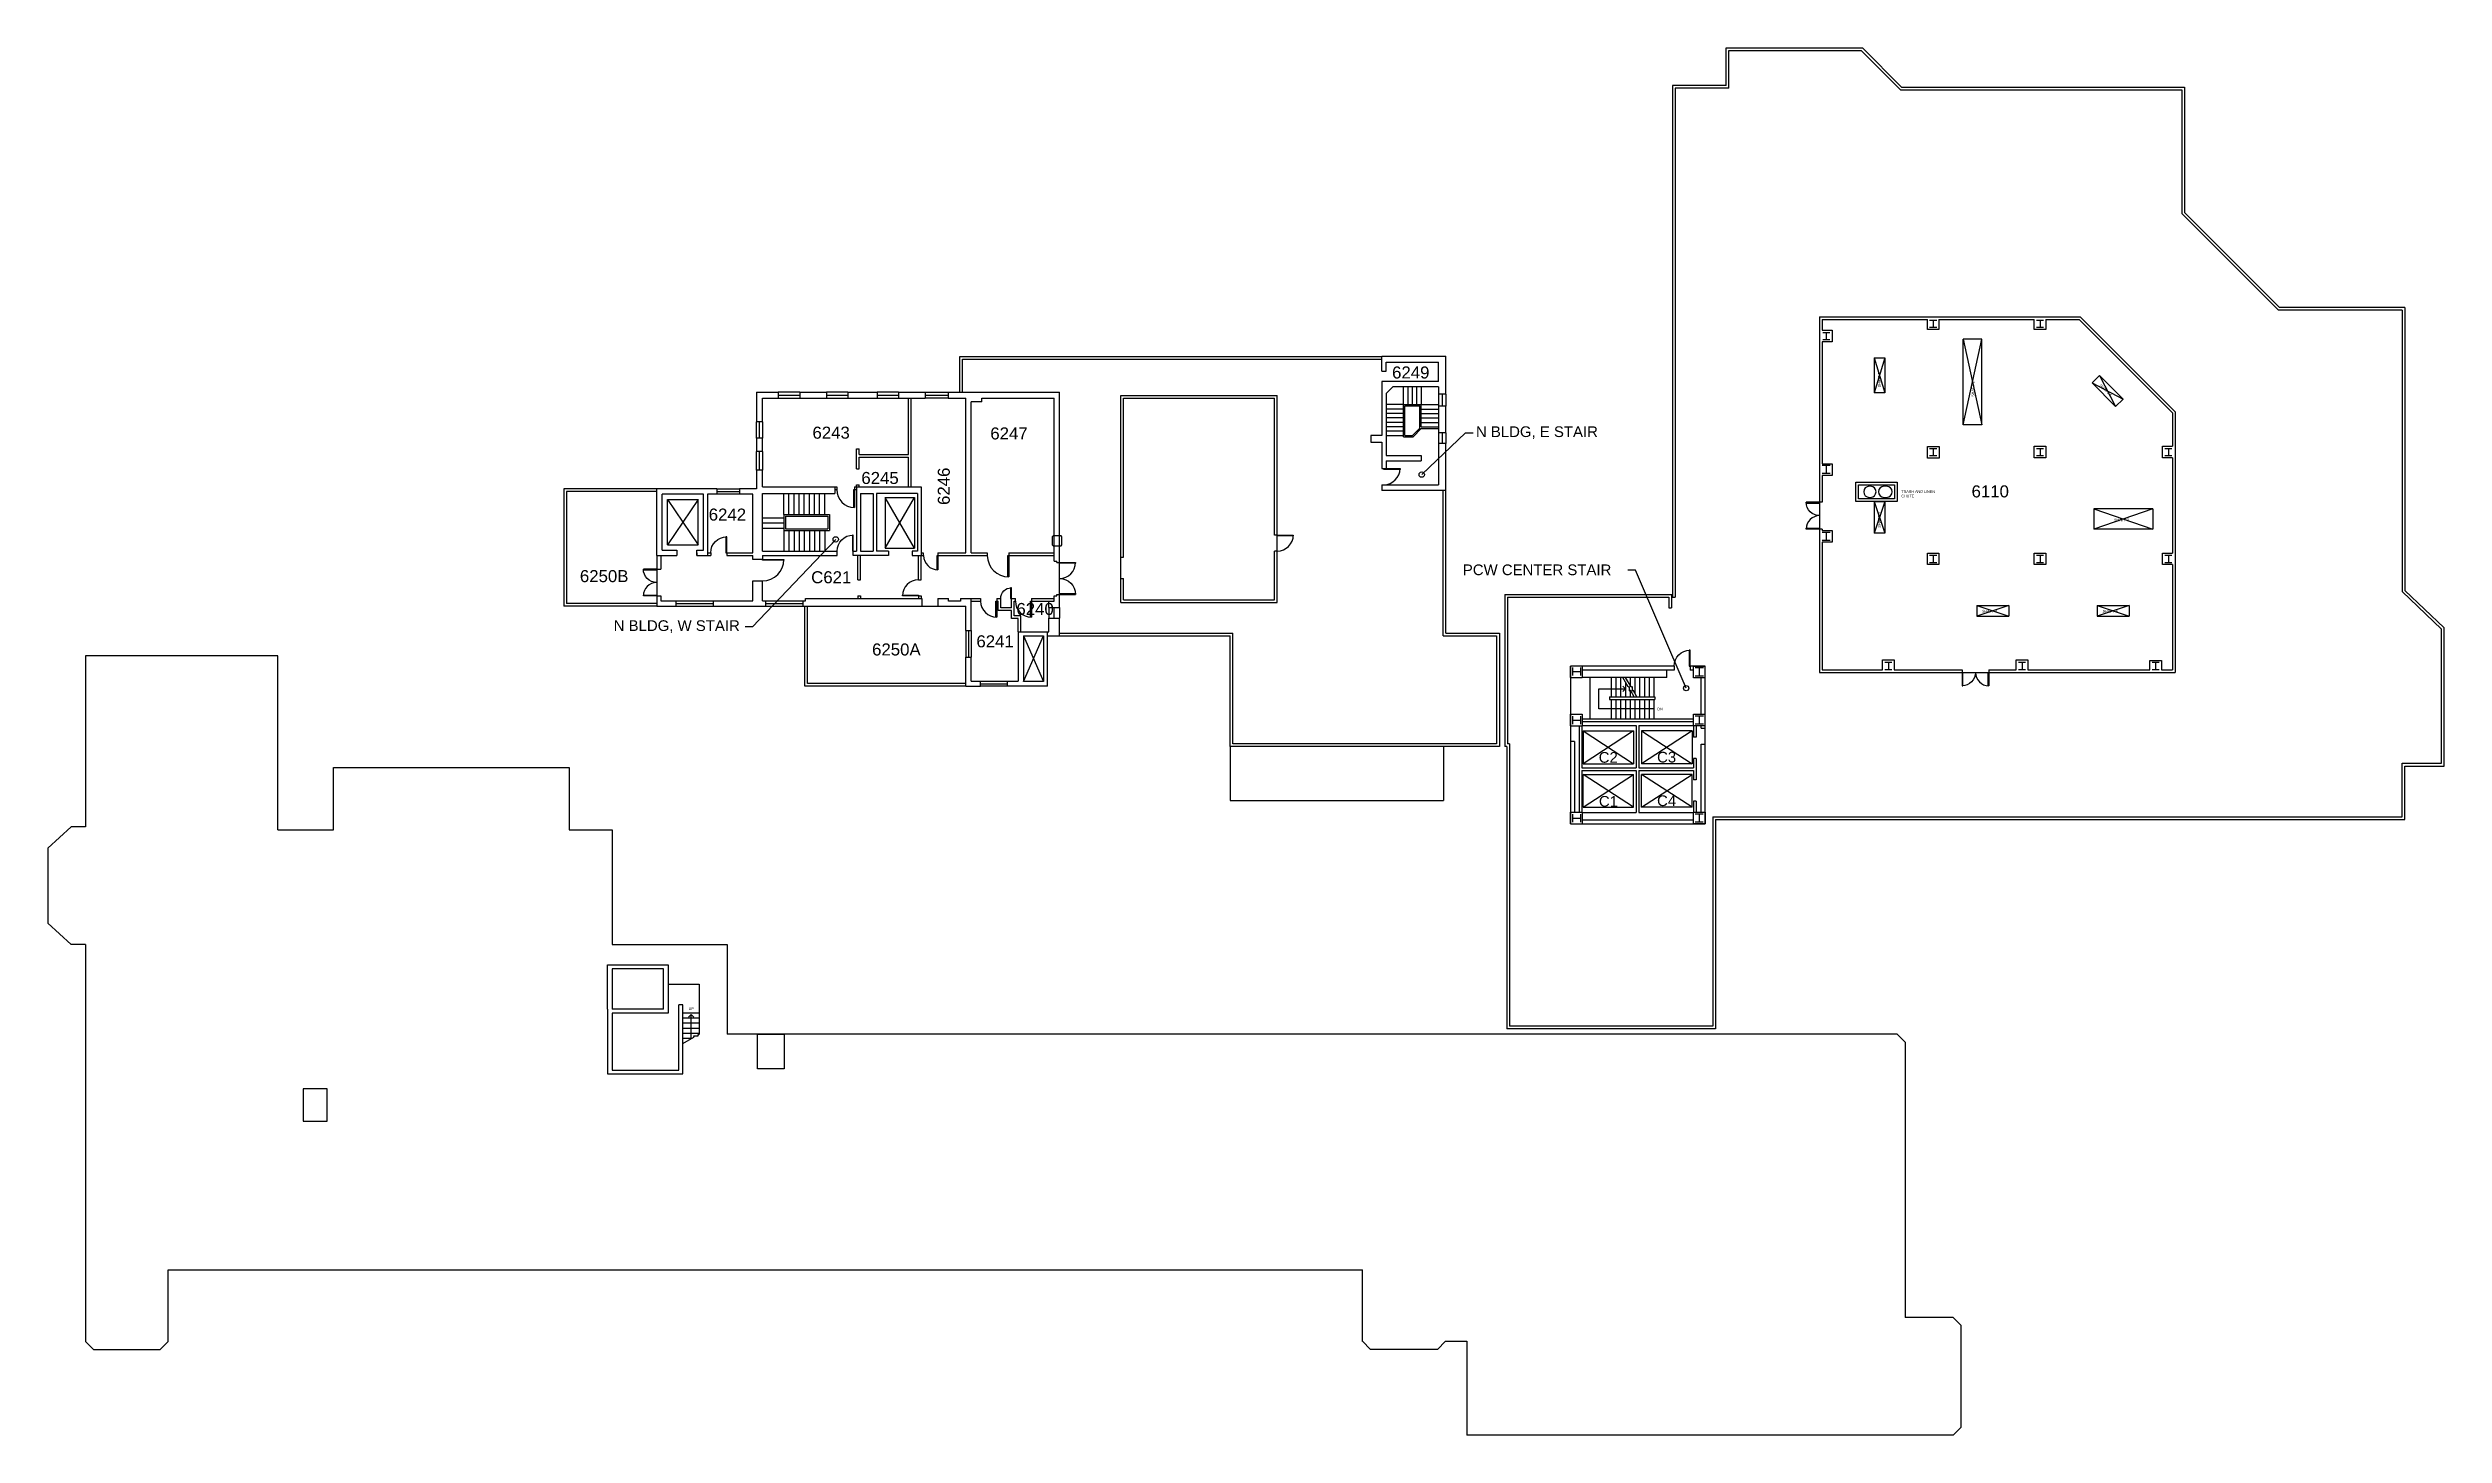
# Model space of a CAD drawing. Extents: x -84 to 5296, y -72 to 3042.
import ezdxf

# ---------------------------------------------------------------- set-up
doc = ezdxf.new("R2010")
doc.units = 0
doc.header["$LTSCALE"] = 96
doc.header["$MEASUREMENT"] = 0
doc.layers.get('0').update_dxf_attribs({"linetype": 'CONTINUOUS'})
for name, color, linetype in [('A-ANNO-RNUM', 4, 'CONTINUOUS'), ('A-ANNO-TEXT', 4, 'CONTINUOUS'), ('A-ANNO-TEXT-STAIR', 4, 'CONTINUOUS'), ('A-DOOR', 2, 'CONTINUOUS'), ('A-FLOR-EVTR', 2, 'CONTINUOUS'), ('A-FLOR-SHFT', 1, 'CONTINUOUS'), ('A-FLOR-STRS', 2, 'CONTINUOUS'), ('A-GLAZ', 2, 'CONTINUOUS'), ('A-GLAZ-SILL', 1, 'CONTINUOUS'), ('A-ROOF-MED', 3, 'CONTINUOUS'), ('A-ROOF-THIN', 1, 'CONTINUOUS'), ('A-WALL-FULL', 6, 'CONTINUOUS'), ('S-COLS', 5, 'CONTINUOUS')]:
    doc.layers.add(name, color=color, linetype=linetype)
doc.styles.add('ARIAL', font='arial.ttf')
doc.styles.get("Standard").update_dxf_attribs({"font": 'SIMPLEX'})
doc.dimstyles.new('DIM1-4', dxfattribs={"dimscale": 48, "dimtxt": 0.09375, "dimasz": 0.125, "dimexe": 0.125, "dimexo": 0.09375, "dimgap": 0.046875, "dimtad": 1, "dimdec": 4, "dimzin": 7, "dimdsep": 46, "dimlunit": 4, "dimtxsty": 'Standard', "dimblk": 'TICK', "dimcen": 2.25, "dimdle": 1.5, "dimadec": 0, "dimazin": 0, "dimtfac": 1, "dimtdec": 4, "dimtix": 1, "dimtofl": 0, "dimtmove": 2, "dimatfit": 3, "dimldrblk": 'TICK', "dimfxl": 1, "dimtolj": 1, "dimtzin": 0, "dimarcsym": 0})

# ---------------------------------------------------------------- blocks, each defined once
blk = doc.blocks.new('*U8')
for p, q in [((0, 0), (0, 0)), ((-30, 0), (-30, 0))]:
    blk.add_line(p, q)
blk.add_lwpolyline([(0, 0), (0, -30), (-1.75, -30), (-1.75, 0)], close=True)
blk.add_arc((0, 0), 30, 180, 270)
blk = doc.blocks.new('*U6')
for p, q in [((0, 0), (0, 0)), ((-36, 0), (-36, 0))]:
    blk.add_line(p, q)
blk.add_lwpolyline([(0, 0), (0, -36), (-1.75, -36), (-1.75, 0)], close=True)
blk.add_arc((0, 0), 36, 180, 270)
blk = doc.blocks.new('*U5')
for p, q in [((0, 0), (0, 0)), ((-48, 0), (-48, 0))]:
    blk.add_line(p, q)
blk.add_lwpolyline([(0, 0), (0, -48), (-1.75, -48), (-1.75, 0)], close=True)
blk.add_arc((0, 0), 48, 180, 270)
blk = doc.blocks.new('*U9')
for p, q in [((0, 0), (0, 0)), ((-40, 0), (-40, 0))]:
    blk.add_line(p, q)
blk.add_lwpolyline([(0, 0), (0, -40), (-1.75, -40), (-1.75, 0)], close=True)
blk.add_arc((0, 0), 40, 180, 270)
blk = doc.blocks.new('*U10')
for p, q in [((0, 0), (0, 0)), ((-32, 0), (-32, 0))]:
    blk.add_line(p, q)
blk.add_lwpolyline([(0, 0), (0, -32), (-1.75, -32), (-1.75, 0)], close=True)
blk.add_arc((0, 0), 32, 180, 270)
blk = doc.blocks.new('*U7')
for p, q in [((0, 0), (0, 0)), ((-24, 0), (-24, 0))]:
    blk.add_line(p, q)
blk.add_lwpolyline([(0, 0), (0, -24), (-1.75, -24), (-1.75, 0)], close=True)
blk.add_arc((0, 0), 24, 180, 270)
blk = doc.blocks.new('TICK')
at = {"linetype": 'Continuous'}
blk.add_line((0.99, 0), (-0.99, 0), dxfattribs=at)
at = {"color": 11}
blk.add_line((-0.22, -0.22), (0.22, 0.22), dxfattribs=at)

msp = doc.modelspace()

# ---------------------------------------------------------------- linework, layer by layer
at = {"layer": 'A-ANNO-TEXT'}
for p, q in [((4215.5, 2196), (4215.5, 2388)), ((4257.5, 2388), (4215.5, 2388)), ((4257.5, 2196), (4257.5, 2388)), ((4015.7, 2346), (4039.7, 2346)), ((4015.7, 2346), (4015.7, 2268)), ((4039.7, 2346), (4039.7, 2268)), ((4039.7, 2268), (4015.7, 2268)), ((4522.2, 2306.8), (4505.2, 2289.9)), ((4505.2, 2289.9), (4558.2, 2236.8)), ((4575.2, 2253.8), (4522.2, 2306.8)), ((4558.2, 2236.8), (4575.2, 2253.8)), ((4257.5, 2196), (4215.5, 2196)), ((4015.7, 2024), (4015.7, 1953)), ((4015.7, 2024), (4039.7, 2024)), ((4039.7, 2024), (4039.7, 1953)), ((4509.5, 2007), (4509.5, 1962)), ((4641.5, 2007), (4509.5, 2007)), ((4509.5, 2007), (4509.5, 1962)), ((4641.5, 2007), (4641.5, 1962)), ((4039.7, 1953), (4015.7, 1953)), ((4641.5, 1962), (4509.5, 1962)), ((4246.7, 1790), (4318.7, 1790)), ((4246.7, 1790), (4246.7, 1766)), ((4318.7, 1790), (4318.7, 1766)), ((4516.7, 1790), (4588.7, 1790)), ((4516.7, 1790), (4516.7, 1766)), ((4588.7, 1790), (4588.7, 1766)), ((4246.7, 1766), (4318.7, 1766)), ((4516.7, 1766), (4588.7, 1766)), ((3397.7, 1603.5), (3457.7, 1603.5)), ((3397.7, 1558.5), (3397.7, 1603.5)), ((3457.7, 1603.5), (3451.7, 1609.5)), ((3457.7, 1603.5), (3451.7, 1597.5)), ((3521.5, 1558.5), (3397.7, 1558.5)), ((1359.8, 872), (1353.8, 866)), ((1359.8, 872), (1365.8, 866)), ((1359.8, 818), (1359.8, 872))]:
    msp.add_line(p, q, dxfattribs=at)
at = {"layer": 'A-FLOR-EVTR'}
for p, q in [((1306.8, 1926.3), (1306.8, 2028.3)), ((1306.8, 2028.3), (1375.8, 2028.3)), ((1306.8, 2028.3), (1375.8, 1926.3)), ((1375.8, 2028.3), (1306.8, 1926.3)), ((1375.8, 1926.3), (1375.8, 2028.3)), ((1795.4, 2033), (1861.4, 2033)), ((1795.4, 2033), (1795.4, 1919)), ((1861.4, 1919), (1795.4, 2033)), ((1795.4, 1919), (1861.4, 2033)), ((1861.4, 2033), (1861.4, 1919)), ((1306.8, 1926.3), (1375.8, 1926.3)), ((1795.4, 1919), (1861.4, 1919)), ((3362.5, 1509), (3476, 1509)), ((3362.5, 1509), (3362.5, 1435.1)), ((3362.5, 1509), (3476, 1435.1)), ((3476, 1509), (3362.5, 1435.1)), ((3476, 1509), (3476, 1435.1)), ((3494, 1509), (3607.5, 1435.1)), ((3607.5, 1509), (3494, 1435.1)), ((3607.5, 1509), (3494, 1509)), ((3494, 1509), (3494, 1435.1)), ((3607.5, 1509), (3607.5, 1435.1)), ((3362.5, 1435.1), (3476, 1435.1)), ((3476, 1337.3), (3362.5, 1411.1)), ((3362.5, 1337.3), (3476, 1411.1)), ((3362.5, 1337.3), (3362.5, 1411.1)), ((3362.5, 1411.1), (3476, 1411.1)), ((3476, 1337.3), (3476, 1411.1)), ((3607.5, 1435.1), (3494, 1435.1)), ((3494, 1337.3), (3494, 1411.1)), ((3607.5, 1411.1), (3494, 1411.1)), ((3607.5, 1337.3), (3494, 1411.1)), ((3494, 1337.3), (3607.5, 1411.1)), ((3607.5, 1337.3), (3607.5, 1411.1)), ((3362.5, 1337.3), (3476, 1337.3)), ((3607.5, 1337.3), (3494, 1337.3))]:
    msp.add_line(p, q, dxfattribs=at)
at = {"layer": 'A-FLOR-SHFT'}
for p, q in [((4215.5, 2196), (4257.5, 2388)), ((4215.5, 2388), (4257.5, 2196)), ((4015.7, 2346), (4039.7, 2268)), ((4039.7, 2346), (4015.7, 2268)), ((4505.2, 2289.9), (4575.2, 2253.8)), ((4522.2, 2306.8), (4558.2, 2236.8)), ((4039.7, 2024), (4015.7, 1953)), ((4015.7, 2024), (4039.7, 1953)), ((4509.5, 2007), (4641.5, 1962)), ((4641.5, 2007), (4509.5, 1962)), ((4246.7, 1790), (4318.7, 1766)), ((4318.7, 1790), (4246.7, 1766)), ((4516.7, 1790), (4588.7, 1766)), ((4588.7, 1790), (4516.7, 1766)), ((2106, 1722), (2151, 1620)), ((2106, 1620), (2151, 1722))]:
    msp.add_line(p, q, dxfattribs=at)
at = {"layer": 'A-FLOR-STRS'}
for p, q in [((2959.5, 2241.3), (2959.5, 2281.5)), ((2969.5, 2241.3), (2969.5, 2281.5)), ((2979.5, 2241.3), (2979.5, 2281.5)), ((2989.5, 2241.3), (2989.5, 2281.5)), ((2999.5, 2241.3), (2999.5, 2281.5)), ((2959.5, 2241.3), (2920.5, 2241.3)), ((2959.5, 2231.3), (2920.5, 2231.3)), ((2959.5, 2221.3), (2920.5, 2221.3)), ((2959.5, 2211.3), (2920.5, 2211.3)), ((2959.5, 2169.3), (2959.5, 2241.3)), ((2959.5, 2241.3), (2998.8, 2241.3)), ((2962.5, 2172.3), (2962.5, 2238.3)), ((2962.5, 2238.3), (2995.8, 2238.3)), ((2995.8, 2188.5), (2995.8, 2238.3)), ((2998.8, 2191.3), (2998.8, 2241.3)), ((2998.8, 2241.3), (3037.8, 2241.3)), ((2998.8, 2231.3), (3037.8, 2231.3)), ((2998.8, 2221.3), (3037.8, 2221.3)), ((2998.8, 2211.3), (3037.8, 2211.3)), ((2959.5, 2201.3), (2920.5, 2201.3)), ((2959.5, 2191.3), (2920.5, 2191.3)), ((2959.5, 2181.3), (2920.5, 2181.3)), ((2959.5, 2171.3), (2920.5, 2171.3)), ((2959.5, 2169.3), (2980.8, 2169.3)), ((2962.5, 2172.3), (2979.5, 2172.3)), ((2995.8, 2188.5), (2979.5, 2172.3)), ((2998.8, 2187.3), (2980.8, 2169.3)), ((2998.8, 2201.3), (3037.8, 2201.3)), ((2998.8, 2191.3), (3037.8, 2191.3)), ((2998.8, 2187.3), (3037.8, 2187.3)), ((1568, 1994.5), (1568, 2042)), ((1579.5, 1994.5), (1579.5, 2042)), ((1591, 1994.5), (1591, 2042)), ((1602.5, 1994.5), (1602.5, 2042)), ((1614, 1994.5), (1614, 2042)), ((1625.5, 1994.5), (1625.5, 2042)), ((1637, 1994.5), (1637, 2042)), ((1648.5, 1994.5), (1648.5, 2042)), ((1660, 1994.5), (1660, 2042)), ((1566.4, 1986.5), (1520.4, 1986.5)), ((1566.4, 1975), (1520.4, 1975)), ((1566.4, 1963.5), (1520.4, 1963.5)), ((1568, 1958.5), (1568, 1912.5)), ((1579.5, 1958.5), (1579.5, 1912.5)), ((1591, 1958.5), (1591, 1912.5)), ((1602.5, 1958.5), (1602.5, 1912.5)), ((1614, 1958.5), (1614, 1912.5)), ((1625.5, 1958.5), (1625.5, 1912.5)), ((1637, 1958.5), (1637, 1912.5)), ((1648.5, 1958.5), (1648.5, 1912.5)), ((1660, 1958.5), (1660, 1912.5)), ((3425.5, 1629), (3425.5, 1585.5)), ((3436.2, 1629), (3436.2, 1585.5)), ((3446.8, 1629), (3446.8, 1585.5)), ((3464.1, 1607.6), (3451.8, 1629)), ((3457.5, 1619.1), (3457.5, 1585.5)), ((3470.4, 1607.6), (3458, 1629)), ((3468.2, 1629), (3468.2, 1611.4)), ((3478.8, 1629), (3478.8, 1592.9)), ((3489.5, 1629), (3489.5, 1585.5)), ((3500.2, 1629), (3500.2, 1585.5)), ((3510.8, 1629), (3510.8, 1585.5)), ((3521.5, 1629), (3521.5, 1585.5)), ((3421.7, 1585.5), (3421.7, 1579.5)), ((3421.7, 1585.5), (3523.7, 1585.5)), ((3421.7, 1579.5), (3523.7, 1579.5)), ((3425.5, 1579.5), (3425.5, 1536)), ((3436.2, 1579.5), (3436.2, 1536)), ((3446.8, 1579.5), (3446.8, 1536)), ((3457.5, 1579.5), (3457.5, 1536)), ((3464.1, 1607.6), (3466.3, 1608.8)), ((3466.3, 1608.8), (3466.3, 1598.6)), ((3466.3, 1598.6), (3468.6, 1599.9)), ((3468.2, 1599.7), (3468.2, 1585.5)), ((3468.2, 1579.5), (3468.2, 1536)), ((3476.9, 1585.5), (3468.6, 1599.9)), ((3470.4, 1607.6), (3472.5, 1608.8)), ((3472.5, 1608.8), (3472.5, 1598.6)), ((3472.5, 1598.6), (3474.8, 1599.9)), ((3483.1, 1585.5), (3474.8, 1599.9)), ((3478.8, 1579.5), (3478.8, 1536)), ((3489.5, 1579.5), (3489.5, 1536)), ((3500.2, 1579.5), (3500.2, 1536)), ((3510.8, 1579.5), (3510.8, 1536)), ((3521.5, 1579.5), (3521.5, 1536)), ((3523.7, 1585.5), (3523.7, 1579.5)), ((1308.5, 940.2), (1378, 940.2)), ((1378, 940.2), (1378, 828.3)), ((1378, 875.5), (1341.5, 875.5)), ((1378, 864), (1341.5, 864)), ((1378, 852.5), (1341.5, 852.5)), ((1378, 841), (1341.5, 841)), ((1378, 829.5), (1341.5, 829.5)), ((1341.5, 807.2), (1366.3, 821.6)), ((1360.2, 818), (1341.5, 818)), ((1375.3, 823.8), (1365, 823.8)), ((1365, 823.8), (1366.3, 821.6)), ((1374, 826), (1378, 828.3)), ((1374, 826), (1375.3, 823.8))]:
    msp.add_line(p, q, dxfattribs=at)
at = {"layer": 'A-GLAZ'}
for p, q in [((1555.8, 2262.5), (1603.8, 2262.5)), ((1663.8, 2262.5), (1711.8, 2262.5)), ((1777.8, 2262.5), (1825.8, 2262.5)), ((1885.8, 2262.5), (1936.8, 2262.5)), ((3046.1, 2265), (3046.1, 2238)), ((1513.5, 2166.3), (1513.5, 2202.3)), ((3046.1, 2178), (3046.1, 2154)), ((1513.5, 2094.3), (1513.5, 2136.3)), ((1417.8, 2046.5), (1468.8, 2046.5)), ((1326, 1794.7), (1410, 1794.7)), ((1527, 1794.7), (1611, 1794.7)), ((2175, 1762), (2175, 1786)), ((1983, 1734), (1983, 1674)), ((2010, 1614.8), (2070, 1614.8))]:
    msp.add_line(p, q, dxfattribs=at)
at = {"layer": 'A-GLAZ-SILL'}
for p, q in [((1603.8, 2269.5), (1555.8, 2269.5)), ((1711.8, 2269.5), (1663.8, 2269.5)), ((1825.8, 2269.5), (1777.8, 2269.5)), ((1885.8, 2269.5), (1936.8, 2269.5)), ((3037.8, 2265), (3037.8, 2238)), ((3054.5, 2265), (3054.5, 2238)), ((1555.8, 2255.5), (1603.8, 2255.5)), ((1663.8, 2255.5), (1711.8, 2255.5)), ((1777.8, 2255.5), (1825.8, 2255.5)), ((1936.8, 2255.5), (1885.8, 2255.5)), ((1506.5, 2166.3), (1506.5, 2202.3)), ((1520.5, 2202.3), (1520.5, 2166.3)), ((3037.8, 2178), (3037.8, 2154)), ((3054.5, 2178), (3054.5, 2154)), ((1506.5, 2094.3), (1506.5, 2136.3)), ((1520.5, 2136.3), (1520.5, 2094.3)), ((1417.8, 2052.5), (1468.8, 2052.5)), ((1468.8, 2040.5), (1417.8, 2040.5)), ((1326, 1800.6), (1410, 1800.6)), ((1326, 1788.9), (1410, 1788.9)), ((1527, 1800.6), (1611, 1800.6)), ((1527, 1788.9), (1611, 1788.9)), ((2163, 1786), (2163, 1762)), ((2187, 1786), (2187, 1762)), ((1977, 1734), (1977, 1674)), ((1989, 1734), (1989, 1674)), ((2010, 1620.5), (2070, 1620.5)), ((2070, 1609), (2010, 1609))]:
    msp.add_line(p, q, dxfattribs=at)
at = {"layer": 'A-ROOF-MED'}
for p, q in [((3683.5, 3042), (3989.5, 3042)), ((3683.5, 2957.4), (3683.5, 3042)), ((4077.5, 2954), (3989.5, 3042)), ((3563.5, 2957.4), (3563.5, 1809)), ((3683.5, 2957.4), (3563.5, 2957.4)), ((4077.5, 2954), (4712.5, 2954)), ((4712.5, 2954), (4712.5, 2672.5)), ((4712.5, 2672.5), (4926, 2459)), ((5207.5, 2459), (4926, 2459)), ((5207.5, 2459), (5207.5, 1824)), ((1963.5, 2349.5), (2910.5, 2349.5)), ((1963.5, 2269.5), (1963.5, 2349.5)), ((1282.8, 2052.5), (1074.5, 2052.5)), ((1074.5, 2052.5), (1074.5, 1788.9)), ((3054.5, 1728.5), (3054.5, 2048.5)), ((1282.8, 1788.9), (1074.5, 1788.9)), ((1615.5, 1609), (1615.5, 1788.9)), ((3186.5, 1815), (3561, 1815)), ((3186.5, 1815), (3186.5, 1473.5)), ((5295.5, 1740), (5207.5, 1824)), ((2187, 1722), (2570.5, 1722)), ((2570.5, 1473.5), (2570.5, 1722)), ((3054.5, 1728.5), (3174.5, 1728.5)), ((3174.5, 1728.5), (3174.5, 1473.5)), ((5295.5, 1430), (5295.5, 1740)), ((0, 1677.5), (0, 1293.5)), ((432, 1677.5), (0, 1677.5)), ((432, 1287), (432, 1677.5)), ((1977, 1609), (1615.5, 1609)), ((3174.5, 1473.5), (2570.5, 1473.5)), ((2570.5, 1473.5), (2570.5, 1352.5)), ((3049.5, 1473.5), (3049.5, 1352.5)), ((3191.5, 1473.5), (3186.5, 1473.5)), ((3191.5, 1473.5), (3191.5, 840)), ((557.5, 1287), (557.5, 1426.5)), ((557.5, 1426.5), (1086, 1426.5)), ((1086, 1426.5), (1086, 1287)), ((5207.5, 1310), (5207.5, 1430)), ((5207.5, 1430), (5295.5, 1430)), ((2570.5, 1352.5), (3049.5, 1352.5)), ((-32, 1293.5), (-84, 1245.5)), ((0, 1293.5), (-32, 1293.5)), ((3659.5, 1310), (3659.5, 840)), ((3659.5, 1310), (5207.5, 1310)), ((-84, 1245.5), (-84, 1077.5)), ((432, 1287), (557.5, 1287)), ((1086, 1287), (1182.5, 1287)), ((1182.5, 1287), (1182.5, 1029)), ((-32, 1029.5), (-84, 1077.5)), ((0, 1029.5), (-32, 1029.5)), ((0, 1029.5), (0, 138)), ((1182.5, 1029), (1298, 1029)), ((1298, 1029), (1441, 1029)), ((1441, 1029), (1441, 828)), ((3053.5, 828), (1441, 828)), ((4067.5, 828), (3053.5, 828)), ((3659.5, 840), (3191.5, 840)), ((4067.5, 828), (4085.5, 810)), ((4085.5, 810), (4085.5, 192)), ((186, 138.2), (186, 299)), ((186, 299), (2867.5, 299)), ((2867.5, 138.2), (2867.5, 299)), ((4193.5, 192), (4085.5, 192)), ((4193.5, 192), (4211.5, 174)), ((4211.5, -54), (4211.5, 174)), ((18, 120), (0, 138)), ((18, 120), (168, 120)), ((168, 120), (186, 138.2)), ((2885.5, 120), (2867.5, 139)), ((3035.5, 120), (2885.5, 120)), ((3035.5, 120), (3053.5, 139)), ((3053.5, 139), (3101.5, 139)), ((3101.5, 139), (3101.5, 139)), ((3101.5, 139), (3101.5, -72)), ((4193.5, -72), (3101.5, -72)), ((4211.5, -54), (4193.5, -72))]:
    msp.add_line(p, q, dxfattribs=at)
for points in [[(1509, 828), (1569, 828), (1569, 750), (1509, 750)], [(489, 633), (543, 633), (543, 705), (489, 705)]]:
    msp.add_lwpolyline(points, close=True, dxfattribs=at)
at = {"layer": 'A-ROOF-THIN'}
for p, q in [((3689.5, 2951.4), (3689.5, 3036)), ((3689.5, 3036), (3987, 3036)), ((4075, 2948), (3987, 3036)), ((3569.5, 2951.4), (3569.5, 1809)), ((3689.5, 2951.4), (3569.5, 2951.4)), ((4075, 2948), (4706.5, 2948)), ((4706.5, 2948), (4706.5, 2670)), ((4706.5, 2670), (4923.5, 2453)), ((5201.5, 2453), (4923.5, 2453)), ((5201.5, 2453), (5201.5, 1821.4)), ((1969.5, 2269.5), (1969.5, 2343.5)), ((1969.5, 2343.5), (2910.5, 2343.5)), ((1282.8, 2046.5), (1080.5, 2046.5)), ((1080.5, 2046.5), (1080.5, 1794.9)), ((3048.5, 1722.5), (3048.5, 2048.5)), ((1282.8, 1794.9), (1080.5, 1794.9)), ((1621.5, 1615), (1621.5, 1788.9)), ((3192.5, 1809), (3192.5, 1479.5)), ((3192.5, 1809), (3555, 1809)), ((3555, 1809), (3555, 1785)), ((3555, 1785), (3561, 1785)), ((3561, 1815), (3561, 1785)), ((3563.5, 1809), (3569.5, 1809)), ((5289.5, 1737.4), (5201.5, 1821.4)), ((2187, 1728), (2576.5, 1728)), ((2576.5, 1479.5), (2576.5, 1728)), ((3048.5, 1722.5), (3168.5, 1722.5)), ((3168.5, 1722.5), (3168.5, 1479.5)), ((5289.5, 1436), (5289.5, 1737.4)), ((1977, 1615), (1621.5, 1615)), ((3168.5, 1479.5), (2576.5, 1479.5)), ((3197.5, 1479.5), (3192.5, 1479.5)), ((3197.5, 1479.5), (3197.5, 846)), ((5201.5, 1436), (5289.5, 1436)), ((5201.5, 1316), (5201.5, 1436)), ((3653.5, 1316), (3653.5, 846)), ((3653.5, 1316), (5201.5, 1316)), ((3653.5, 846), (3197.5, 846))]:
    msp.add_line(p, q, dxfattribs=at)
msp.add_arc((3562.3, 1815.8), 1.45, 214.4081, 325.5919, dxfattribs=at)
at = {"layer": 'A-WALL-FULL'}
for p, q in [((3893.5, 2438), (3893.5, 1640)), ((3893.5, 2438), (4478.5, 2438)), ((3899.5, 2432), (3899.5, 2408.5)), ((3899.5, 2432), (4135.5, 2432)), ((4161.5, 2432), (4375.5, 2432)), ((4401.5, 2432), (4476, 2432)), ((4476, 2432), (4685.5, 2222.5)), ((4478.5, 2438), (4491.2, 2425.3)), ((4491.2, 2425.3), (4533.7, 2382.8)), ((3899.5, 2382.5), (3899.5, 2108.5)), ((4533.7, 2382.8), (4636.3, 2280.2)), ((2910.5, 2316.3), (2910.5, 2349.7)), ((2910.5, 2349.7), (3054.5, 2349.7)), ((2910.5, 2316.3), (2920.5, 2316.3)), ((2920.5, 2316.3), (2920.5, 2336.2)), ((2920.5, 2336.2), (3037.8, 2336.2)), ((3037.8, 2293.5), (3037.8, 2336.2)), ((3054.5, 2265), (3054.5, 2349.7)), ((1506.5, 2269.5), (1506.5, 2202.3)), ((1506.5, 2269.5), (1555.8, 2269.5)), ((1555.8, 2269.5), (1555.8, 2255.5)), ((1603.8, 2269.5), (1603.8, 2255.5)), ((1603.8, 2269.5), (1663.8, 2269.5)), ((1663.8, 2269.5), (1663.8, 2255.5)), ((1711.8, 2269.5), (1777.8, 2269.5)), ((1711.8, 2269.5), (1711.8, 2255.5)), ((1777.8, 2269.5), (1777.8, 2255.5)), ((1825.8, 2269.5), (1885.8, 2269.5)), ((1825.8, 2269.5), (1825.8, 2255.5)), ((1885.8, 2269.5), (1885.8, 2255.5)), ((1936.8, 2269.5), (1936.8, 2255.5)), ((1936.8, 2269.5), (2187, 2269.5)), ((2187, 1786), (2187, 2269.5)), ((2325, 1797), (2325, 2262)), ((2325, 2262), (2676, 2262)), ((2676, 1797), (2676, 2262)), ((2910.5, 2293.5), (2910.5, 2172)), ((3037.8, 2293.5), (2910.5, 2293.5)), ((2935.5, 2281.5), (2920.5, 2266.5)), ((2920.5, 2266.5), (2920.5, 2126.7)), ((3037.8, 2281.5), (2935.5, 2281.5)), ((3037.8, 2281.5), (3037.8, 2265)), ((3054.5, 2265), (3037.8, 2265)), ((3054.5, 2265), (3054.5, 2277.4)), ((4636.3, 2280.2), (4678.8, 2237.7)), ((1520.5, 2255.5), (1555.8, 2255.5)), ((1520.5, 2202.3), (1520.5, 2255.5)), ((1603.8, 2255.5), (1663.8, 2255.5)), ((1711.8, 2255.5), (1777.8, 2255.5)), ((1825.8, 2255.5), (1885.8, 2255.5)), ((1848, 2129.5), (1848, 2255.5)), ((1854, 2056.5), (1854, 2255.5)), ((1936.8, 2255.5), (1977, 2255.5)), ((1977, 1908.5), (1977, 2255.5)), ((2013, 2247.3), (1989, 2247.3)), ((1989, 1908.5), (1989, 2247.3)), ((2013, 2247.3), (2013, 2255.5)), ((2013, 2255.5), (2175, 2255.5)), ((2175, 1890), (2175, 2255.5)), ((2331, 2256), (2670, 2256)), ((2331, 1899), (2331, 2256)), ((2670, 1948.5), (2670, 2256)), ((3054.5, 2238), (3037.8, 2238)), ((3037.8, 2238), (3037.8, 2178)), ((3054.5, 2202.5), (3054.5, 2238)), ((3054.5, 2178), (3054.5, 2238)), ((4678.8, 2237.7), (4691.5, 2225)), ((4685.5, 2222.5), (4685.5, 2148)), ((4691.5, 2225), (4691.5, 1640)), ((1520.5, 2202.3), (1506.5, 2202.3)), ((1520.5, 2166.3), (1506.5, 2166.3)), ((1506.5, 2166.3), (1506.5, 2136.3)), ((1520.5, 2136.3), (1520.5, 2166.3)), ((2910.5, 2172), (2886, 2172)), ((2886, 2172), (2886, 2157)), ((2886, 2157), (2910.5, 2157)), ((2910.5, 2157), (2910.5, 2097.5)), ((3054.5, 2178), (3037.8, 2178)), ((3054.5, 2154), (3037.8, 2154)), ((3037.8, 2154), (3037.8, 2061.5)), ((3054.5, 2048.5), (3054.5, 2154)), ((1520.5, 2136.3), (1506.5, 2136.3)), ((1731, 2142), (1737, 2142)), ((1731, 2097), (1731, 2142)), ((1737, 2129.5), (1737, 2142)), ((1737, 2129.5), (1848, 2129.5)), ((1737, 2123.5), (1848, 2123.5)), ((1737, 2097), (1737, 2123.5)), ((1848, 2056.5), (1848, 2123.5)), ((2920.5, 2126.7), (2998.8, 2126.7)), ((2920.5, 2114.7), (2998.8, 2114.7)), ((2920.5, 2114.7), (2920.5, 2097.5)), ((2998.8, 2126.7), (2998.8, 2114.7)), ((4685.5, 2122), (4685.5, 1908)), ((1417.8, 2052.5), (1282.8, 2052.5)), ((1282.8, 1902.5), (1282.8, 2052.5)), ((1417.8, 2052.5), (1417.8, 2040.5)), ((1506.5, 2052.5), (1468.8, 2052.5)), ((1468.8, 2052.5), (1468.8, 2040.5)), ((1520.5, 2094.3), (1506.5, 2094.3)), ((1506.5, 2094.3), (1506.5, 2052.5)), ((1520.5, 2056.5), (1520.5, 2094.3)), ((1520.5, 2056.5), (1683, 2056.5)), ((1683, 2056.5), (1683, 2042)), ((1683, 2056.5), (1687, 2056.5)), ((1683, 2050.5), (1687, 2050.5)), ((1687, 2056.5), (1687, 2050.5)), ((1727, 2056.5), (1727, 2050.5)), ((1727, 2056.5), (1731, 2056.5)), ((1727, 2050.5), (1731, 2050.5)), ((1731, 2097), (1737, 2097)), ((1731, 2056.5), (1731, 2061)), ((1731, 2061), (1737, 2061)), ((1731, 2056.5), (1731, 1912.5)), ((1731, 2056.5), (1876.5, 2056.5)), ((1737, 2056.5), (1737, 2061)), ((1876.5, 2056.5), (1876.5, 1902.5)), ((2910.5, 2097.5), (2920.5, 2097.5)), ((2910.5, 2061.5), (3037.8, 2061.5)), ((2910.5, 2061.5), (2910.5, 2048.5)), ((3054.5, 2048.5), (2910.5, 2048.5)), ((3899.5, 2082.5), (3899.5, 2022)), ((3975, 2024), (3975, 2067)), ((3975, 2067), (4068, 2067)), ((3981, 2030), (3981, 2061)), ((3981, 2061), (4062, 2061)), ((4007.8, 2058), (4005, 2058)), ((4043.8, 2058), (4038, 2058)), ((4062, 2061), (4062, 2030)), ((4068, 2067), (4068, 2024)), ((1294.8, 1914.3), (1294.8, 2040.5)), ((1387.8, 2040.5), (1294.8, 2040.5)), ((1387.8, 1914.3), (1387.8, 2040.5)), ((1396.8, 2040.5), (1396.8, 1902.5)), ((1417.8, 2040.5), (1396.8, 2040.5)), ((1498.4, 2040.5), (1468.8, 2040.5)), ((1498.4, 1908.5), (1498.4, 2040.5)), ((1520.4, 2042), (1683, 2042)), ((1520.4, 1912.5), (1520.4, 2042)), ((1568, 1994.5), (1671, 1994.5)), ((1568, 1994.5), (1568, 1958.5)), ((1572, 1990.5), (1667, 1990.5)), ((1572, 1990.5), (1572, 1962.5)), ((1667, 1990.5), (1667, 1962.5)), ((1671, 1994.5), (1671, 1958.5)), ((1740, 2042), (1740, 1912.5)), ((1740, 2042), (1768.5, 2042)), ((1768.5, 2042), (1768.5, 1912.5)), ((1776.5, 2042), (1776.5, 1912.5)), ((1868.5, 2042), (1776.5, 2042)), ((1868.5, 2042), (1868.5, 1912.5)), ((3899.5, 2022), (3893.5, 2022)), ((4068, 2024), (3975, 2024)), ((4062, 2030), (3981, 2030)), ((4005, 2033), (4007.8, 2033)), ((4038, 2033), (4043.8, 2033)), ((1568, 1958.5), (1671, 1958.5)), ((1572, 1962.5), (1667, 1962.5)), ((2676, 1948.5), (2670, 1948.5)), ((3899.5, 1962), (3893.5, 1962)), ((3899.5, 1962), (3899.5, 1958.5)), ((1282.8, 1902.5), (1327.8, 1902.5)), ((1282.8, 1902.5), (1282.8, 1788.9)), ((1291.8, 1902.5), (1291.8, 1872)), ((1294.8, 1914.3), (1327.8, 1914.3)), ((1327.8, 1914.3), (1327.8, 1902.5)), ((1372.8, 1902.5), (1372.8, 1914.3)), ((1372.8, 1914.3), (1387.8, 1914.3)), ((1372.8, 1908.3), (1372.8, 1902.5)), ((1372.8, 1902.5), (1396.8, 1902.5)), ((1396.8, 1908.5), (1404, 1908.5)), ((1396.8, 1902.5), (1404, 1902.5)), ((1404, 1908.5), (1404, 1902.5)), ((1440, 1908.5), (1440, 1902.5)), ((1440, 1908.5), (1498.4, 1908.5)), ((1440, 1902.5), (1498.4, 1902.5)), ((1498.4, 1893.6), (1498.4, 1902.5)), ((1520.4, 1893.6), (1498.4, 1893.6)), ((1520.4, 1912.5), (1687.8, 1912.5)), ((1520.4, 1902.5), (1687.8, 1902.5)), ((1520.4, 1902.5), (1520.4, 1893.6)), ((1687.8, 1902.5), (1687.8, 1912.5)), ((1723.8, 1912.5), (1731, 1912.5)), ((1723.8, 1902.5), (1723.8, 1912.5)), ((1768.5, 1902.5), (1723.8, 1902.5)), ((1734, 1848), (1734, 1902.5)), ((1740, 1912.5), (1768.5, 1912.5)), ((1740, 1848), (1740, 1902.5)), ((1803.5, 1902.5), (1768.5, 1902.5)), ((1803.5, 1912.5), (1776.5, 1912.5)), ((1803.5, 1912.5), (1803.5, 1902.5)), ((1856.5, 1912.5), (1856.5, 1902.5)), ((1868.5, 1912.5), (1856.5, 1912.5)), ((1856.5, 1902.5), (1876.5, 1902.5)), ((1870.5, 1848), (1870.5, 1902.5)), ((1876.5, 1908.5), (1881, 1908.5)), ((1876.5, 1848), (1876.5, 1902.5)), ((1876.5, 1902.5), (1881, 1902.5)), ((1881, 1908.5), (1881, 1902.5)), ((1914, 1908.5), (1914, 1902.5)), ((1914, 1908.5), (1977, 1908.5)), ((1914, 1902.5), (2025, 1902.5)), ((1989, 1908.5), (2025, 1908.5)), ((2025, 1908.5), (2025, 1902.5)), ((2073, 1908.5), (2073, 1902.5)), ((2073, 1908.5), (2175, 1908.5)), ((2073, 1902.5), (2175, 1902.5)), ((2175, 1890), (2181, 1890)), ((2181, 1887), (2181, 1890)), ((2181, 1887), (2187, 1887)), ((2325, 1899), (2331, 1899)), ((2670, 1803), (2670, 1912.5)), ((2676, 1912.5), (2670, 1912.5)), ((3899.5, 1932.5), (3899.5, 1646)), ((1282.8, 1872), (1291.8, 1872)), ((1498.4, 1800.6), (1498.4, 1845.6)), ((1498.4, 1845.6), (1520.4, 1845.6)), ((1520.4, 1800.6), (1520.4, 1845.6)), ((1734, 1848), (1740, 1848)), ((1870.5, 1848), (1876.5, 1848)), ((2325, 1851), (2331, 1851)), ((2331, 1803), (2331, 1851)), ((4685.5, 1882), (4685.5, 1646)), ((1282.8, 1812), (1291.8, 1812)), ((1282.8, 1788.9), (1326, 1788.9)), ((1291.8, 1812), (1291.8, 1800.5)), ((1291.8, 1800.5), (1326, 1800.5)), ((1326, 1800.6), (1326, 1788.9)), ((1410, 1788.9), (1410, 1800.6)), ((1410, 1800.6), (1498.4, 1800.6)), ((1410, 1788.9), (1527, 1788.9)), ((1520.4, 1800.6), (1527, 1800.6)), ((1527, 1800.6), (1527, 1788.9)), ((1611, 1800.6), (1611, 1788.9)), ((1611, 1800.6), (1617, 1800.6)), ((1611, 1788.9), (1977, 1788.9)), ((1617, 1806), (1878, 1806)), ((1617, 1800.6), (1617, 1806)), ((1734, 1812), (1734, 1806)), ((1734, 1812), (1740, 1812)), ((1740, 1812), (1740, 1806)), ((1870.5, 1812), (1876.5, 1812)), ((1870.5, 1812), (1870.5, 1806)), ((1876.5, 1812), (1876.5, 1806)), ((1878, 1806), (1878, 1788.9)), ((1914, 1806), (1914, 1788.9)), ((1914, 1806), (1938, 1806)), ((1938, 1800), (1938, 1806)), ((1965, 1800), (1938, 1800)), ((1965, 1806), (1965, 1800)), ((1965, 1806), (1989, 1806)), ((1977, 1734), (1977, 1788.9)), ((1989, 1734), (1989, 1806)), ((1989, 1806), (2010, 1806)), ((1989, 1800), (2010, 1800)), ((2010, 1806), (2010, 1800)), ((2046, 1806), (2046, 1800)), ((2046, 1806), (2055, 1806)), ((2046, 1800), (2049, 1800)), ((2049, 1779), (2049, 1800)), ((2079, 1779), (2049, 1779)), ((2055, 1785), (2055, 1806)), ((2079, 1785), (2055, 1785)), ((2079, 1785), (2079, 1806)), ((2079, 1806), (2088, 1806)), ((2079, 1761), (2079, 1779)), ((2085, 1767), (2085, 1800)), ((2085, 1800), (2088, 1800)), ((2088, 1800), (2088, 1806)), ((2124, 1806), (2124, 1800)), ((2124, 1806), (2175, 1806)), ((2124, 1800), (2175, 1800)), ((2163, 1786), (2163, 1800)), ((2163, 1786), (2187, 1786)), ((2175, 1800), (2175, 1812)), ((2175, 1812), (2181, 1812)), ((2181, 1812), (2181, 1815)), ((2181, 1815), (2187, 1815)), ((2325, 1797), (2676, 1797)), ((2331, 1803), (2670, 1803)), ((1977, 1734), (1989, 1734)), ((2094, 1761), (2079, 1761)), ((2100, 1767), (2085, 1767)), ((2094, 1731), (2094, 1761)), ((2094, 1731), (2094, 1620.5)), ((2094, 1731), (2163, 1731)), ((2100, 1731), (2100, 1767)), ((2106, 1722), (2151, 1722)), ((2106, 1722), (2106, 1620.5)), ((2151, 1722), (2151, 1620.5)), ((2160, 1609), (2160, 1731)), ((2160, 1722), (2187, 1722)), ((2163, 1731), (2163, 1762)), ((2163, 1762), (2187, 1762)), ((2187, 1722), (2187, 1762)), ((1977, 1609), (1977, 1674)), ((1977, 1674), (1989, 1674)), ((1989, 1620.5), (1989, 1674)), ((1989, 1620.5), (2010, 1620.5)), ((2010, 1609), (2010, 1620.5)), ((2070, 1609), (2070, 1620.5)), ((2070, 1620.5), (2094, 1620.5)), ((2106, 1620.5), (2151, 1620.5)), ((3334.5, 1654), (3334.5, 1520)), ((3567, 1654), (3334.5, 1654)), ((3567, 1645), (3360.5, 1645)), ((3550.5, 1629), (3360.5, 1629)), ((3378, 1629), (3378, 1536)), ((3550.5, 1629), (3550.5, 1645)), ((3567, 1654), (3567, 1645)), ((3636.5, 1654), (3603, 1654)), ((3603, 1654), (3603, 1645)), ((3610.5, 1645), (3603, 1645)), ((3627.5, 1546), (3627.5, 1628)), ((3636.5, 1300), (3636.5, 1654)), ((3893.5, 1640), (4691.5, 1640)), ((3899.5, 1646), (4035, 1646)), ((4061, 1646), (4213.5, 1646)), ((4213.5, 1646), (4213.5, 1640)), ((4273.5, 1646), (4273.5, 1640)), ((4273.5, 1646), (4335, 1646)), ((4361, 1646), (4635, 1646)), ((4661, 1646), (4685.5, 1646)), ((1977, 1609), (2010, 1609)), ((2160, 1609), (2070, 1609)), ((3334.5, 1520), (3334.5, 1485)), ((3353.5, 1520), (3353.5, 1326)), ((3359.5, 1520), (3359.5, 1426.1)), ((3360.5, 1536), (3610.5, 1536)), ((3360.5, 1530), (3610.5, 1530)), ((3360.5, 1521), (3482, 1521)), ((3482, 1521), (3482, 1426.1)), ((3488, 1521), (3488, 1426.1)), ((3488, 1521), (3610.5, 1521)), ((3610.5, 1520), (3610.5, 1495.1)), ((3616.5, 1520), (3616.5, 1495.1)), ((3627.5, 1515), (3627.5, 1520)), ((3627.5, 1515), (3636.5, 1515)), ((3343.5, 1485), (3334.5, 1485)), ((3334.5, 1485), (3334.5, 1300)), ((3343.5, 1485), (3343.5, 1326)), ((3616.5, 1495.1), (3610.5, 1495.1)), ((3627.5, 1326), (3627.5, 1479)), ((3627.5, 1479), (3636.5, 1479)), ((3359.5, 1426.1), (3482, 1426.1)), ((3359.5, 1420.1), (3482, 1420.1)), ((3359.5, 1420.1), (3359.5, 1326)), ((3482, 1420.1), (3482, 1325.3)), ((3488, 1426.1), (3610.5, 1426.1)), ((3488, 1420.1), (3488, 1325.3)), ((3488, 1420.1), (3610.5, 1420.1)), ((3610.5, 1447.1), (3610.5, 1426.1)), ((3616.5, 1447.1), (3610.5, 1447.1)), ((3610.5, 1420.1), (3610.5, 1399.1)), ((3616.5, 1399.1), (3610.5, 1399.1)), ((3616.5, 1447.1), (3616.5, 1399.1)), ((3616.5, 1351.1), (3610.5, 1351.1)), ((3610.5, 1351.1), (3610.5, 1326)), ((3616.5, 1351.1), (3616.5, 1326)), ((3334.5, 1300), (3636.5, 1300)), ((3360.5, 1325.3), (3482, 1325.3)), ((3360.5, 1309), (3610.5, 1309)), ((3488, 1325.3), (3610.5, 1325.3)), ((1172.5, 884), (1172.5, 983.5)), ((1172.5, 983.5), (1308.5, 983.5)), ((1298, 975), (1182.5, 975)), ((1182.5, 975), (1182.5, 884)), ((1298, 884), (1298, 975)), ((1308.5, 983.5), (1308.5, 875.5)), ((3197.5, 930), (3197.5, 846)), ((1172.5, 884), (1172.5, 739)), ((1298, 884), (1182.5, 884)), ((1308.5, 875.5), (1182.5, 875.5)), ((1182.5, 875.5), (1182.5, 747.5)), ((1341.5, 894.2), (1332.5, 894.2)), ((1332.5, 747.5), (1332.5, 894.2)), ((1341.5, 739), (1341.5, 894.2)), ((1172.5, 739), (1341.5, 739)), ((1182.5, 747.5), (1332.5, 747.5))]:
    msp.add_line(p, q, dxfattribs=at)
for centre, start, end in [((4005, 2045.5), 90, 270), ((4007.8, 2045.5), 270, 90), ((4038, 2045.5), 90, 270), ((4043.8, 2045.5), 270, 90)]:
    msp.add_arc(centre, 12.5, start, end, dxfattribs=at)
at = {"layer": 'S-COLS'}
for p, q in [((4135.5, 2410), (4135.5, 2432)), ((4140.5, 2431), (4156.5, 2431)), ((4148.5, 2431), (4148.5, 2415)), ((4161.5, 2432), (4161.5, 2410)), ((4375.5, 2410), (4375.5, 2432)), ((4380.5, 2431), (4396.5, 2431)), ((4388.5, 2431), (4388.5, 2415)), ((4401.5, 2432), (4401.5, 2410)), ((3899.5, 2408.5), (3921.5, 2408.5)), ((3921.5, 2382.5), (3899.5, 2382.5)), ((3900.5, 2403.5), (3916.5, 2403.5)), ((3900.5, 2387.5), (3916.5, 2387.5)), ((3908.5, 2403.5), (3908.5, 2387.5)), ((3921.5, 2408.5), (3921.5, 2382.5)), ((4161.5, 2410), (4135.5, 2410)), ((4140.5, 2415), (4156.5, 2415)), ((4401.5, 2410), (4375.5, 2410)), ((4380.5, 2415), (4396.5, 2415)), ((3899.5, 2108.5), (3921.5, 2108.5)), ((3917.5, 2104.5), (3899.5, 2104.5)), ((3908.5, 2104.5), (3908.5, 2086.5)), ((3921.5, 2108.5), (3921.5, 2082.5)), ((4135.7, 2147.1), (4161.7, 2147.1)), ((4135.7, 2121.1), (4135.7, 2147.1)), ((4161.7, 2121.1), (4135.7, 2121.1)), ((4140.5, 2143), (4156.5, 2143)), ((4140.5, 2127), (4156.5, 2127)), ((4148.5, 2143), (4148.5, 2127)), ((4161.7, 2147.1), (4161.7, 2121.1)), ((4375.5, 2148), (4401.5, 2148)), ((4375.5, 2122), (4375.5, 2148)), ((4401.5, 2122), (4375.5, 2122)), ((4380.5, 2143), (4396.5, 2143)), ((4380.5, 2127), (4396.5, 2127)), ((4388.5, 2143), (4388.5, 2127)), ((4401.5, 2148), (4401.5, 2122)), ((4663.5, 2148), (4685.5, 2148)), ((4663.5, 2122), (4663.5, 2148)), ((4685.5, 2122), (4663.5, 2122)), ((4668.5, 2143), (4684.5, 2143)), ((4668.5, 2127), (4684.5, 2127)), ((4676.5, 2143), (4676.5, 2127)), ((3917.5, 2086.5), (3899.5, 2086.5)), ((3921.5, 2082.5), (3899.5, 2082.5)), ((3899.5, 1958.5), (3921.5, 1958.5)), ((3917.5, 1954.5), (3899.5, 1954.5)), ((3908.5, 1954.5), (3908.5, 1936.5)), ((3921.5, 1958.5), (3921.5, 1932.5)), ((3917.5, 1936.5), (3899.5, 1936.5)), ((3921.5, 1932.5), (3899.5, 1932.5)), ((4135.5, 1908), (4161.5, 1908)), ((4135.5, 1882), (4135.5, 1908)), ((4140.5, 1903), (4156.5, 1903)), ((4140.5, 1887), (4156.5, 1887)), ((4148.5, 1903), (4148.5, 1887)), ((4161.5, 1908), (4161.5, 1882)), ((4375.5, 1908), (4401.5, 1908)), ((4375.5, 1882), (4375.5, 1908)), ((4380.5, 1903), (4396.5, 1903)), ((4380.5, 1887), (4396.5, 1887)), ((4388.5, 1903), (4388.5, 1887)), ((4401.5, 1908), (4401.5, 1882)), ((4663.5, 1908), (4685.5, 1908)), ((4663.5, 1882), (4663.5, 1908)), ((4668.5, 1903), (4684.5, 1903)), ((4668.5, 1887), (4684.5, 1887)), ((4676.5, 1903), (4676.5, 1887)), ((4161.5, 1882), (4135.5, 1882)), ((4401.5, 1882), (4375.5, 1882)), ((4685.5, 1882), (4663.5, 1882)), ((4035, 1668), (4061, 1668)), ((4035, 1646), (4035, 1668)), ((4061, 1668), (4061, 1646)), ((4335, 1668), (4361, 1668)), ((4335, 1646), (4335, 1668)), ((4361, 1668), (4361, 1646)), ((3334.5, 1629), (3334.5, 1654)), ((3334.5, 1629), (3360.5, 1629)), ((3338.5, 1651), (3338.5, 1633)), ((3338.5, 1642), (3356.5, 1642)), ((3356.5, 1651), (3356.5, 1633)), ((3360.5, 1654), (3360.5, 1629)), ((3610.5, 1654), (3636.5, 1654)), ((3610.5, 1628), (3610.5, 1654)), ((3636.5, 1628), (3610.5, 1628)), ((3632.5, 1650), (3614.5, 1650)), ((3632.5, 1632), (3614.5, 1632)), ((3623.5, 1650), (3623.5, 1632)), ((4040, 1663), (4056, 1663)), ((4040, 1647), (4056, 1647)), ((4048, 1663), (4048, 1647)), ((4340, 1663), (4356, 1663)), ((4340, 1647), (4356, 1647)), ((4348, 1663), (4348, 1647)), ((4635, 1667), (4661, 1667)), ((4635, 1646), (4635, 1667)), ((4640, 1663), (4656, 1663)), ((4640, 1647), (4656, 1647)), ((4648, 1663), (4648, 1647)), ((4661, 1667), (4661, 1646)), ((3334.5, 1520), (3334.5, 1546)), ((3334.5, 1546), (3360.5, 1546)), ((3334.5, 1520), (3360.5, 1520)), ((3338.5, 1542), (3338.5, 1524)), ((3338.5, 1533), (3356.5, 1533)), ((3356.5, 1542), (3356.5, 1524)), ((3360.5, 1546), (3360.5, 1520)), ((3610.5, 1520), (3610.5, 1546)), ((3610.5, 1546), (3636.5, 1546)), ((3636.5, 1520), (3610.5, 1520)), ((3632.5, 1542), (3614.5, 1542)), ((3632.5, 1524), (3614.5, 1524)), ((3623.5, 1542), (3623.5, 1524)), ((3334.5, 1326), (3360.5, 1326)), ((3334.5, 1300), (3334.5, 1326)), ((3334.5, 1300), (3360.5, 1300)), ((3338.5, 1322), (3338.5, 1304)), ((3338.5, 1313), (3356.5, 1313)), ((3356.5, 1322), (3356.5, 1304)), ((3360.5, 1326), (3360.5, 1300)), ((3610.5, 1326), (3636.5, 1326)), ((3610.5, 1300), (3610.5, 1326)), ((3636.5, 1300), (3610.5, 1300)), ((3632.3, 1322), (3614.3, 1322)), ((3632.3, 1304), (3614.3, 1304)), ((3623.3, 1322), (3623.3, 1304)), ((3636.5, 1326), (3636.5, 1300))]:
    msp.add_line(p, q, dxfattribs=at)
msp.add_lwpolyline([(2170.5, 1944.5), (2170.5, 1926.5), (2172.5, 1924.5), (2190.5, 1924.5), (2192.5, 1926.5), (2192.5, 1944.5), (2190.5, 1946.5), (2172.5, 1946.5)], close=True, dxfattribs=at)

# ---------------------------------------------------------------- block references
at = {"layer": 'A-DOOR'}
for name, p in [('*U9', (1727, 2050.5)), ('*U10', (1914, 1902.5)), ('*U5', (2073, 1902.5)), ('*U6', (2046, 1800)), ('*U6', (2124, 1800)), ('*U8', (4273.5, 1640))]:
    msp.add_blockref(name, p, dxfattribs=at)
for name, p, rotation in [('*U6', (2915.5, 2097.5), 90), ('*U8', (3893.5, 1962), 270), ('*U6', (2676, 1948.5), 90), ('*U5', (1520.4, 1893.6), 90), ('*U6', (2187, 1887), 90), ('*U8', (1282.8, 1812), 270), ('*U6', (1870.5, 1812), 270)]:
    msp.add_blockref(name, p, dxfattribs=dict(at, rotation=rotation))
at = {"layer": 'A-DOOR', "xscale": -1}
for name, p, rotation in [('*U8', (3893.5, 2022), 270), ('*U6', (1440, 1908.5), 179.9999999999999), ('*U6', (1723.8, 1912.5), 179.9999999999999), ('*U8', (1282.8, 1872), 270), ('*U7', (2079, 1806), 179.9999999999999), ('*U6', (2187, 1815), 90)]:
    msp.add_blockref(name, p, dxfattribs=dict(at, rotation=rotation))
at = {"layer": 'A-DOOR', "xscale": -1.199999999999985, "yscale": 1.199999999999985, "zscale": 1.199999999999985, "rotation": 180}
msp.add_blockref('*U8', (3603, 1654), dxfattribs=at)
at = {"layer": 'A-DOOR', "xscale": -1}
msp.add_blockref('*U8', (4213.5, 1640), dxfattribs=at)

# ---------------------------------------------------------------- texts
at = {"layer": 'A-ANNO-RNUM', "style": 'ARIAL'}
for s, p in [('6249', (2933.7, 2299.9)), ('6243', (1632.4, 2164.8)), ('6247', (2031.7, 2163.1)), ('6245', (1742.2, 2063.1)), ('6110', (4234.7, 2033)), ('6242', (1399.5, 1980.9)), ('6250B', (1110.3, 1842.8)), ('C621', (1629.5, 1840.2)), ('6240', (2090.3, 1769)), ('6241', (2000.5, 1696.4)), ('6250A', (1766.3, 1678.1))]:
    msp.add_text(s, height=27, dxfattribs=at).set_placement(p)
msp.add_text('6246', height=27, rotation=90, dxfattribs=at).set_placement((1940.7, 2016))
at = {"layer": 'A-ANNO-TEXT', "style": 'ARIAL'}
for s, rotation, p in [('SHAFT 7', 90, (4030.7, 2280)), ('SHAFT 1', 90, (4240.7, 2259)), ('SHAFT 6', 315.0693, (4521.4, 2283.2)), ('SHAFT 3', 90, (4030.7, 1965))]:
    msp.add_text(s, height=6, rotation=rotation, dxfattribs=at).set_placement(p)
for s, p in [('TRASH AND LINEN', (4077, 2043)), ('CHUTE', (4077, 2033)), ('SHAFT 2', (4554.1, 1979.5)), ('SHAFT 4', (4257.8, 1774.5)), ('SHAFT 5', (4528.7, 1774.3)), ('DN', (3529.2, 1554.9)), ('UP', (1354.7, 882.3))]:
    msp.add_text(s, height=6, dxfattribs=at).set_placement(p)
at = {"layer": 'A-ANNO-TEXT-STAIR', "style": 'ARIAL'}
for s, p in [('N BLDG, E STAIR', (3122, 2168.5)), ('PCW CENTER STAIR', (3092.6, 1858.4)), ('N BLDG, W STAIR', (1186.2, 1733.1)), ('C2', (3397.6, 1437.3)), ('C3', (3528.6, 1437.9)), ('C1', (3398.1, 1338.7)), ('C4', (3528.6, 1340))]:
    msp.add_text(s, height=24, dxfattribs=at).set_placement(p)

# ---------------------------------------------------------------- leaders
at = {"layer": 'A-ANNO-TEXT-STAIR'}
for points in [[(3000.2, 2084.1), (3098.4, 2177.7), (3115.4, 2177.7)], [(1684.6, 1938.8), (1498.1, 1742.3), (1481.1, 1742.3)], [(3594, 1604.7), (3480.3, 1869.7), (3463.3, 1869.7)]]:
    msp.add_leader(points, dimstyle='DIM1-4', override={"dimscale": 96, "dimgap": 0, "dimtad": 0, "dimldrblk": 'DotBlank'}, dxfattribs=at)

doc.saveas('drawing.dxf')
